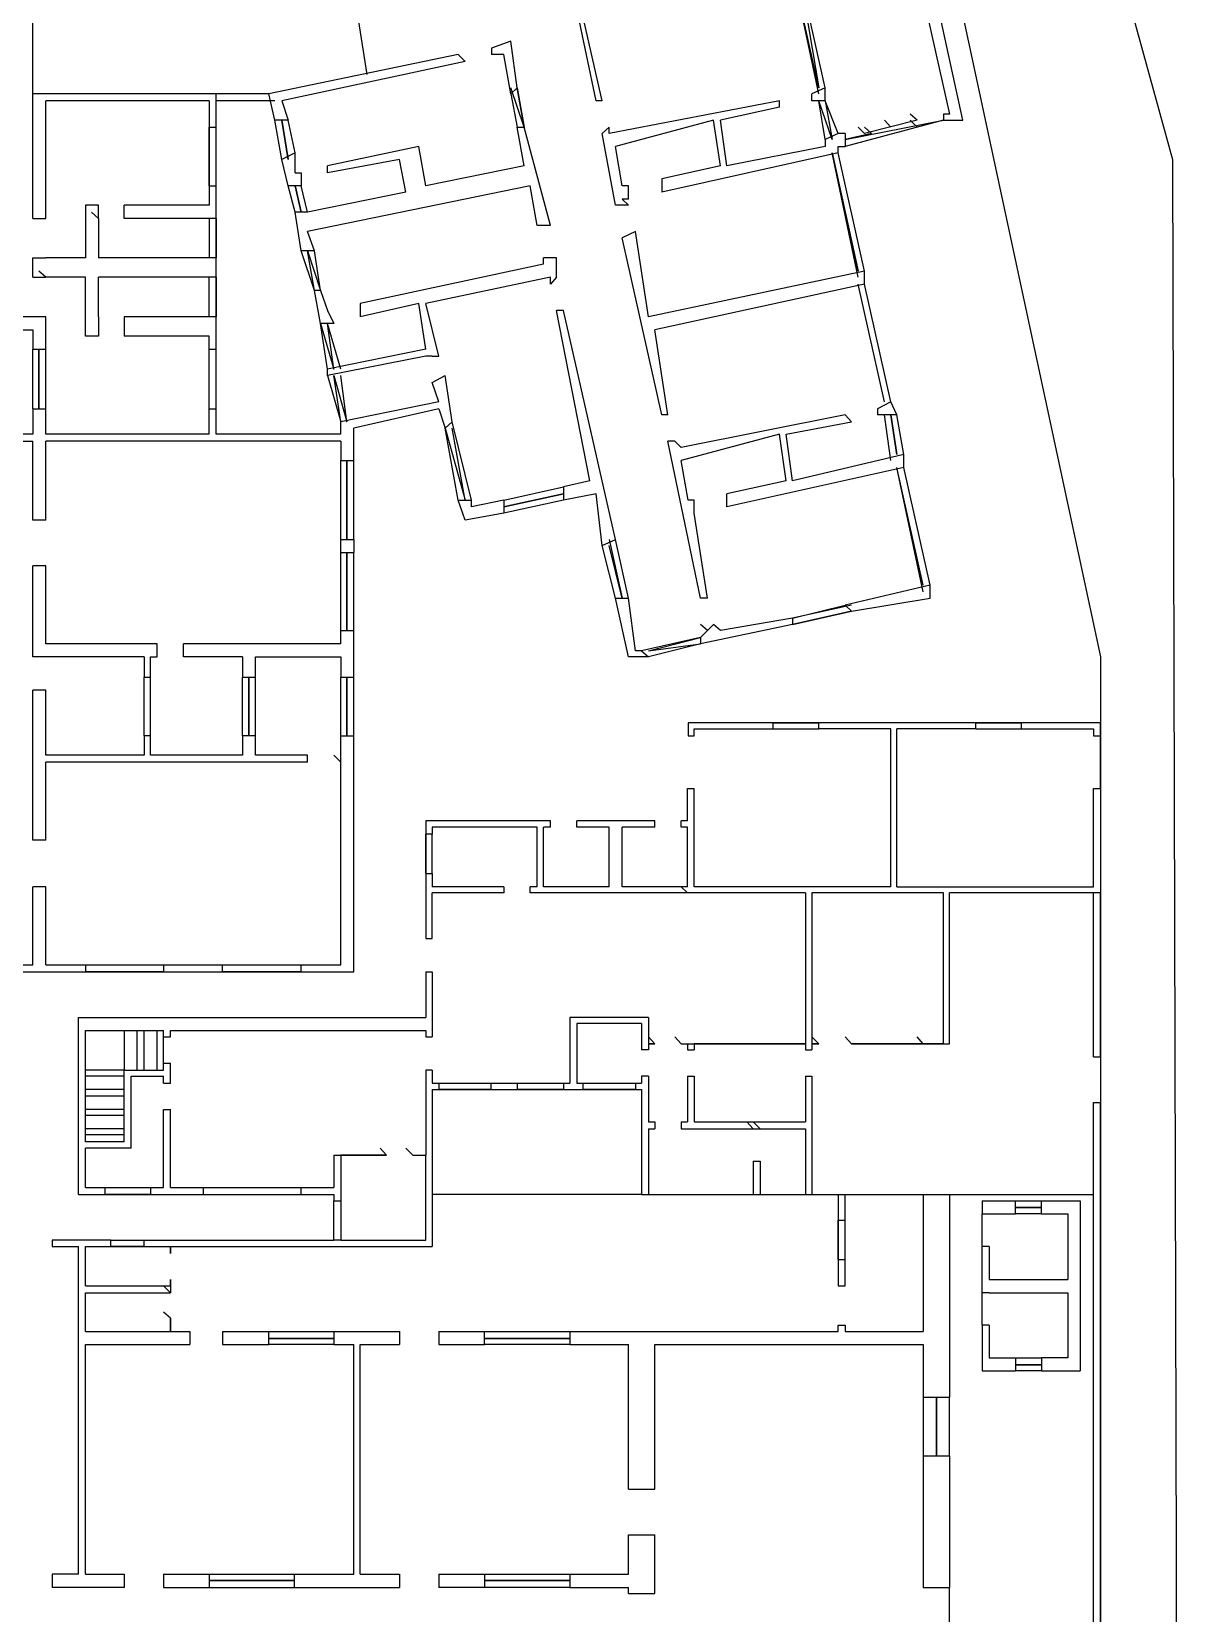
# Model space of a CAD drawing. Header units: millimetres. Extents: x -518.8 to -461.2, y 3.5 to 44.2.
# Drawn here: x -474.617 to -473.502, y 13.076 to 14.613 of the extents above; entities that cross this region are included whole.
import ezdxf

# ---------------------------------------------------------------- set-up
doc = ezdxf.new("R2010")
doc.units = ezdxf.units.MM
doc.header["$MEASUREMENT"] = 0
doc.layers.add('8', color=8, linetype='Continuous')

msp = doc.modelspace()

# ---------------------------------------------------------------- linework, layer by layer
at = {"layer": '8'}
for points in [[(-480.8354, 15.6729), (-474.3489, 17.5954), (-474.3489, 17.5954), (-473.5782, 14.0052)], [(-473.7376, 15.3225), (-473.5083, 14.4887)], [(-473.7692, 14.7308), (-473.7248, 14.533)], [(-473.7121, 14.527), (-473.7564, 14.7308)], [(-473.8519, 14.5526), (-473.8775, 14.6736)], [(-473.8459, 14.5586), (-473.8714, 14.6736), (-473.8714, 14.6736), (-473.8519, 14.5586), (-473.8519, 14.5586), (-473.8775, 14.6736)], [(-474.291, 14.5714), (-474.3038, 14.6541)], [(-474.6158, 14.5526), (-474.6158, 14.6353)], [(-474.0684, 14.5458), (-474.0872, 14.6353)], [(-474.0624, 14.5458), (-474.0812, 14.6285)], [(-474.1511, 14.6037), (-474.1699, 14.5969)], [(-474.1699, 14.5969), (-474.1699, 14.5909)], [(-474.1451, 14.5586), (-474.1511, 14.6037)], [(-474.2023, 14.5909), (-474.3865, 14.5526)], [(-474.1955, 14.5842), (-474.3737, 14.5458)], [(-474.2023, 14.5909), (-474.1955, 14.5842)], [(-474.1579, 14.5909), (-474.1699, 14.5909)], [(-474.1511, 14.5526), (-474.1579, 14.5909)], [(-474.4376, 14.5526), (-474.6158, 14.5526)], [(-474.6158, 14.4315), (-474.6158, 14.5526)], [(-474.4444, 14.5458), (-474.603, 14.5458)], [(-474.603, 14.4315), (-474.603, 14.5458)], [(-474.4444, 14.5458), (-474.4444, 14.5203)], [(-474.3865, 14.5526), (-474.4376, 14.5526)], [(-474.4376, 14.5203), (-474.4376, 14.5526)], [(-474.3805, 14.5458), (-474.4376, 14.5458)], [(-474.3737, 14.5458), (-474.3677, 14.527), (-474.3677, 14.527), (-474.3805, 14.527), (-474.3805, 14.527), (-474.3865, 14.5526)], [(-474.1511, 14.5526), (-474.1451, 14.5586)], [(-474.1511, 14.5526), (-474.1451, 14.5203), (-474.1451, 14.5203), (-474.1384, 14.5203), (-474.1384, 14.5203), (-474.1451, 14.5586), (-474.1451, 14.5586), (-474.1384, 14.5203), (-474.1384, 14.5203), (-474.1511, 14.5586)], [(-474.0624, 14.5458), (-474.0684, 14.5458)], [(-473.8902, 14.5458), (-474.0557, 14.5142)], [(-473.8902, 14.5398), (-473.8902, 14.5458)], [(-473.8459, 14.5586), (-473.8587, 14.5526)], [(-473.8587, 14.5458), (-473.8587, 14.5526)], [(-473.8459, 14.5458), (-473.8587, 14.5458)], [(-473.8459, 14.5082), (-473.8519, 14.5458)], [(-473.8331, 14.5142), (-473.8459, 14.5458), (-473.8459, 14.5458), (-473.8391, 14.5082), (-473.8391, 14.5082), (-473.8519, 14.5458)], [(-473.8459, 14.5458), (-473.8459, 14.5586)], [(-473.8902, 14.5398), (-473.9474, 14.527)], [(-473.7564, 14.527), (-473.7632, 14.533)], [(-473.7308, 14.533), (-473.7308, 14.527)], [(-473.7248, 14.533), (-473.7308, 14.533)], [(-474.4444, 14.5203), (-474.4444, 14.4631), (-474.4444, 14.4631), (-474.4444, 14.4443)], [(-474.4444, 14.4631), (-474.4444, 14.5203)], [(-474.4444, 14.5203), (-474.4376, 14.5203)], [(-474.4376, 14.4631), (-474.4376, 14.5203)], [(-474.4376, 14.4631), (-474.4376, 14.5203)], [(-474.3737, 14.4887), (-474.3805, 14.527)], [(-474.3677, 14.4887), (-474.3737, 14.527), (-474.3737, 14.527), (-474.3677, 14.4887)], [(-474.3609, 14.4954), (-474.3677, 14.527)], [(-474.1384, 14.4827), (-474.1451, 14.5203)], [(-474.1128, 14.4248), (-474.1384, 14.5203)], [(-474.0557, 14.5142), (-474.0557, 14.5203), (-474.0624, 14.5142)], [(-473.9542, 14.527), (-474.0496, 14.5015)], [(-473.9474, 14.4827), (-473.9542, 14.527)], [(-473.9414, 14.4827), (-473.9474, 14.527)], [(-473.8263, 14.5082), (-473.7308, 14.527), (-473.7308, 14.527), (-473.7564, 14.5203)], [(-473.7308, 14.527), (-473.8263, 14.5015)], [(-473.8075, 14.5142), (-473.8136, 14.5203)], [(-473.7564, 14.527), (-473.8075, 14.5142)], [(-473.8008, 14.5142), (-473.8075, 14.5203)], [(-473.782, 14.5203), (-473.788, 14.527)], [(-473.7564, 14.5203), (-473.7632, 14.527)], [(-473.7308, 14.527), (-473.7121, 14.527)], [(-474.2406, 14.5015), (-474.3293, 14.4827)], [(-474.2339, 14.4631), (-474.2406, 14.5015)], [(-474.0496, 14.4443), (-474.0624, 14.5142)], [(-474.0429, 14.4631), (-474.0496, 14.5015)], [(-473.8459, 14.5015), (-473.9414, 14.4827)], [(-473.8331, 14.5142), (-473.8459, 14.5082), (-473.8459, 14.5082), (-473.8459, 14.5015)], [(-473.8263, 14.5142), (-473.8331, 14.5142)], [(-473.8331, 14.5015), (-473.8263, 14.5015)], [(-473.8331, 14.4954), (-473.8331, 14.5015)], [(-473.8008, 14.5142), (-473.8263, 14.5082)], [(-473.8263, 14.5142), (-473.8263, 14.5015)], [(-474.3609, 14.4954), (-474.3737, 14.4887)], [(-474.3677, 14.4631), (-474.3737, 14.4887)], [(-474.3609, 14.4759), (-474.3609, 14.4954)], [(-474.2594, 14.4887), (-474.3293, 14.4759), (-474.3293, 14.4759), (-474.3293, 14.4827)], [(-474.2534, 14.4571), (-474.2594, 14.4887)], [(-473.8331, 14.4954), (-474.0045, 14.4571)], [(-473.8136, 14.3744), (-473.8391, 14.4954)], [(-473.8136, 14.3804), (-473.8391, 14.4954), (-473.8391, 14.4954), (-473.8136, 14.3804)], [(-473.8075, 14.3804), (-473.8331, 14.4954)], [(-473.5083, 14.4887), (-473.5015, 11.8917)], [(-474.3549, 14.4699), (-474.3549, 14.4631), (-474.3549, 14.4631), (-474.3677, 14.4631)], [(-474.3609, 14.4759), (-474.3549, 14.4759), (-474.3549, 14.4759), (-474.3549, 14.4699)], [(-474.1384, 14.4827), (-474.2339, 14.4631)], [(-473.9474, 14.4827), (-474.0045, 14.4699), (-474.0045, 14.4699), (-474.0045, 14.4571)], [(-474.4444, 14.4631), (-474.4376, 14.4631)], [(-474.4376, 14.4315), (-474.4376, 14.4631)], [(-474.3609, 14.4375), (-474.3677, 14.4631)], [(-474.3549, 14.4375), (-474.3609, 14.4631), (-474.3609, 14.4631), (-474.3549, 14.4375)], [(-474.3489, 14.4375), (-474.3549, 14.4631)], [(-474.1256, 14.4248), (-474.1324, 14.4631), (-474.3489, 14.4188)], [(-474.2534, 14.4571), (-474.3489, 14.4375)], [(-474.0369, 14.4631), (-474.0429, 14.4631)], [(-474.0369, 14.4503), (-474.0369, 14.4631)], [(-474.5647, 14.4443), (-474.5647, 14.3932)], [(-474.5519, 14.4443), (-474.5647, 14.4443)], [(-474.5519, 14.4315), (-474.5519, 14.4443)], [(-474.4444, 14.4443), (-474.5271, 14.4443)], [(-474.5271, 14.4315), (-474.5271, 14.4443)], [(-474.0369, 14.4443), (-474.0496, 14.4443)], [(-474.0369, 14.4443), (-474.0429, 14.4503)], [(-474.0369, 14.4503), (-474.0429, 14.4503)], [(-474.6158, 14.4315), (-474.603, 14.4315)], [(-474.5519, 14.4315), (-474.5587, 14.4375)], [(-474.5519, 14.4315), (-474.5519, 14.3932)], [(-474.4376, 14.4315), (-474.5271, 14.4315)], [(-474.4444, 14.4315), (-474.4444, 14.3932)], [(-474.4444, 14.4315), (-474.4444, 14.3932)], [(-474.4376, 14.4315), (-474.4376, 14.3932), (-474.4376, 14.3932), (-474.4376, 14.4315)], [(-474.3489, 14.4375), (-474.3489, 14.4375), (-474.3609, 14.4375)], [(-474.3549, 14.4), (-474.3609, 14.4375)], [(-474.1128, 14.4248), (-474.1256, 14.4248)], [(-474.3421, 14.4), (-474.3489, 14.4188)], [(-474.0301, 14.4188), (-474.0429, 14.4127)], [(-474.0045, 14.2406), (-474.0429, 14.4127)], [(-474.0173, 14.336), (-474.0301, 14.4188)], [(-474.6158, 14.3744), (-474.6158, 14.3932)], [(-474.6158, 14.3932), (-474.603, 14.3932)], [(-474.5647, 14.3932), (-474.603, 14.3932)], [(-474.4376, 14.3932), (-474.5519, 14.3932)], [(-474.4376, 14.3744), (-474.4376, 14.3932)], [(-474.3421, 14.4), (-474.3549, 14.4)], [(-474.3421, 14.3616), (-474.3549, 14.4)], [(-474.3421, 14.3616), (-474.3489, 14.4), (-474.3489, 14.4), (-474.3361, 14.3616), (-474.3361, 14.3616), (-474.3421, 14.4)], [(-474.1068, 14.3932), (-474.1196, 14.3932)], [(-474.1196, 14.3872), (-474.1196, 14.3932)], [(-474.1068, 14.3744), (-474.1068, 14.3932)], [(-474.603, 14.3744), (-474.6098, 14.3804)], [(-474.1196, 14.3872), (-474.2978, 14.3488)], [(-473.8075, 14.3804), (-474.0173, 14.336)], [(-473.8075, 14.3676), (-473.8075, 14.3804)], [(-474.6158, 14.3744), (-474.603, 14.3744)], [(-474.5647, 14.3744), (-474.603, 14.3744)], [(-474.5647, 14.3172), (-474.5647, 14.3744)], [(-474.4376, 14.3744), (-474.5519, 14.3744)], [(-474.5519, 14.336), (-474.5519, 14.3744)], [(-474.4444, 14.336), (-474.4444, 14.3744)], [(-474.4444, 14.336), (-474.4444, 14.3744)], [(-474.4376, 14.336), (-474.4376, 14.3744), (-474.4376, 14.3744), (-474.4376, 14.336)], [(-474.3361, 14.3616), (-474.3421, 14.3616)], [(-474.3361, 14.3616), (-474.3293, 14.3421), (-474.3293, 14.3421), (-474.3293, 14.3421), (-474.3233, 14.3293), (-474.3361, 14.3293), (-474.3361, 14.3293), (-474.3421, 14.3616)], [(-474.1128, 14.3744), (-474.2339, 14.3488)], [(-474.1068, 14.3744), (-474.1128, 14.3676), (-474.1128, 14.3744)], [(-473.8075, 14.3676), (-474.0113, 14.3233)], [(-473.788, 14.2533), (-473.8136, 14.3676)], [(-473.788, 14.2533), (-473.8136, 14.3676)], [(-473.782, 14.2533), (-473.8075, 14.3676)], [(-473.782, 14.2533), (-473.8075, 14.3676)], [(-474.2339, 14.3045), (-474.2406, 14.3488), (-474.2406, 14.3488), (-474.2978, 14.336)], [(-474.2978, 14.3488), (-474.2978, 14.336)], [(-474.2211, 14.2977), (-474.2339, 14.3488)], [(-474.6158, 14.3045), (-474.603, 14.3045), (-474.603, 14.336), (-474.603, 14.336), (-474.6286, 14.336), (-474.6286, 14.336), (-474.6286, 14.3233), (-474.6286, 14.3233), (-474.6158, 14.3233), (-474.6158, 14.3233), (-474.6158, 14.3045)], [(-474.603, 14.3293), (-474.603, 14.336)], [(-474.5519, 14.336), (-474.5519, 14.336), (-474.5519, 14.336), (-474.5519, 14.3172), (-474.5519, 14.3172), (-474.5647, 14.3172)], [(-474.4376, 14.336), (-474.5271, 14.336)], [(-474.5271, 14.336), (-474.5271, 14.3172)], [(-474.4376, 14.3045), (-474.4376, 14.336)], [(-474.0745, 14.1766), (-474.1068, 14.3421)], [(-474.1, 14.3421), (-474.1068, 14.3421)], [(-474.0496, 14.1195), (-474.1, 14.3421)], [(-474.4444, 14.3172), (-474.5271, 14.3172)], [(-474.4444, 14.3045), (-474.4444, 14.3172)], [(-474.3293, 14.2849), (-474.3361, 14.3293)], [(-474.3361, 14.3293), (-474.3233, 14.2849), (-474.3233, 14.2849), (-474.3293, 14.3293)], [(-474.3166, 14.2849), (-474.3293, 14.3293)], [(-473.9985, 14.2406), (-474.0113, 14.3233)], [(-474.6158, 14.2466), (-474.6158, 14.3045)], [(-474.6098, 14.2466), (-474.6098, 14.3045), (-474.6098, 14.3045), (-474.6098, 14.2466)], [(-474.603, 14.2466), (-474.603, 14.3045)], [(-474.4444, 14.2466), (-474.4444, 14.3045)], [(-474.4444, 14.2466), (-474.4444, 14.3045)], [(-474.4444, 14.3045), (-474.4376, 14.3045)], [(-474.4376, 14.2466), (-474.4376, 14.3045)], [(-474.4376, 14.2466), (-474.4376, 14.3045)], [(-474.2339, 14.3045), (-474.3293, 14.2849)], [(-474.2339, 14.2977), (-474.3293, 14.2789)], [(-474.3293, 14.2789), (-474.3293, 14.2849)], [(-474.2278, 14.2977), (-474.2339, 14.2977)], [(-474.2278, 14.2977), (-474.2211, 14.2977)], [(-474.3293, 14.2789), (-474.3166, 14.2338), (-474.3166, 14.2338), (-474.3233, 14.2789), (-474.3233, 14.2789), (-474.3105, 14.2338), (-474.3105, 14.2338), (-474.3166, 14.2789)], [(-474.2278, 14.2721), (-474.2151, 14.2789)], [(-474.2211, 14.2533), (-474.2278, 14.2721)], [(-474.2083, 14.2338), (-474.2151, 14.2789)], [(-474.6158, 14.2466), (-474.6158, 14.2218), (-474.6158, 14.2218), (-474.6286, 14.2218), (-474.6286, 14.2218), (-474.6286, 14.215), (-474.6286, 14.215), (-474.6158, 14.215)], [(-474.6158, 14.2466), (-474.603, 14.2466)], [(-474.603, 14.2218), (-474.603, 14.2466)], [(-474.4444, 14.2218), (-474.4444, 14.2466)], [(-474.4444, 14.2466), (-474.4376, 14.2466)], [(-474.3166, 14.2218), (-474.4376, 14.2218), (-474.4376, 14.2466)], [(-474.2211, 14.2533), (-474.3166, 14.2338)], [(-474.2211, 14.2466), (-474.3038, 14.2278)], [(-474.2211, 14.2466), (-474.2151, 14.2278), (-474.1955, 14.1578), (-474.1955, 14.1578), (-474.2083, 14.2278)], [(-473.9985, 14.2406), (-474.0045, 14.2406)], [(-473.8263, 14.2406), (-473.9857, 14.209)], [(-473.8775, 14.1766), (-473.8835, 14.2218), (-473.8835, 14.2218), (-473.8203, 14.2338), (-473.8203, 14.2338), (-473.8263, 14.2406)], [(-473.776, 14.2406), (-473.782, 14.2533), (-473.782, 14.2533), (-473.7948, 14.2466), (-473.7948, 14.2466), (-473.7948, 14.2406)], [(-473.776, 14.2406), (-473.7948, 14.2406)], [(-473.782, 14.1962), (-473.788, 14.2406)], [(-473.776, 14.2022), (-473.782, 14.2406), (-473.782, 14.2406), (-473.776, 14.2022)], [(-473.7692, 14.2022), (-473.776, 14.2406)], [(-474.3166, 14.2218), (-474.3166, 14.2338)], [(-474.3038, 14.1962), (-474.3038, 14.2278)], [(-474.2151, 14.2278), (-474.2083, 14.2338)], [(-474.2023, 14.1578), (-474.2151, 14.2278)], [(-474.1895, 14.1578), (-474.2083, 14.2338)], [(-474.6158, 14.1383), (-474.6158, 14.215)], [(-474.4444, 14.2218), (-474.603, 14.2218)], [(-474.3166, 14.215), (-474.603, 14.215)], [(-474.603, 14.1383), (-474.603, 14.215)], [(-474.3166, 14.215), (-474.3166, 14.1962), (-474.3166, 14.1962), (-474.3038, 14.1962)], [(-473.9669, 14.0624), (-473.9985, 14.215)], [(-473.9857, 14.209), (-473.9918, 14.215), (-473.9985, 14.215)], [(-473.8902, 14.2218), (-473.9857, 14.1962)], [(-473.8835, 14.1766), (-473.8902, 14.2218)], [(-474.3166, 14.1195), (-474.3166, 14.1962)], [(-474.3105, 14.1195), (-474.3105, 14.1962), (-474.3105, 14.1962), (-474.3105, 14.1195)], [(-474.3038, 14.1195), (-474.3038, 14.1962)], [(-473.979, 14.1578), (-473.9857, 14.1962)], [(-473.7692, 14.2022), (-473.8775, 14.1766)], [(-473.7692, 14.1894), (-473.7692, 14.2022)], [(-474.0745, 14.1766), (-474.1, 14.1706)], [(-473.7692, 14.1894), (-473.9414, 14.1511)], [(-473.8835, 14.1766), (-473.9414, 14.1639)], [(-473.7504, 14.0684), (-473.776, 14.1894)], [(-473.7504, 14.0751), (-473.776, 14.1894)], [(-473.7436, 14.0751), (-473.7692, 14.1894)], [(-473.7436, 14.0751), (-473.7692, 14.1894)], [(-474.1579, 14.1578), (-474.1, 14.1706)], [(-474.1, 14.1639), (-474.1579, 14.1511), (-474.1, 14.1639)], [(-474.1, 14.1706), (-474.1, 14.1578)], [(-474.0684, 14.1639), (-474.1, 14.1578)], [(-474.0624, 14.1135), (-474.0684, 14.1639)], [(-473.9414, 14.1511), (-473.9414, 14.1639)], [(-474.2023, 14.1578), (-474.1895, 14.1578)], [(-474.1955, 14.1383), (-474.2023, 14.1578)], [(-474.1579, 14.1578), (-474.1895, 14.1511)], [(-474.1895, 14.1511), (-474.1895, 14.1578)], [(-474.1579, 14.1578), (-474.1579, 14.1451)], [(-474.1, 14.1578), (-474.1579, 14.1451)], [(-473.973, 14.1451), (-473.973, 14.1511), (-473.973, 14.1511), (-473.973, 14.1578), (-473.973, 14.1578), (-473.979, 14.1578)], [(-474.603, 14.1383), (-474.6158, 14.1383)], [(-474.1579, 14.1451), (-474.1955, 14.1383)], [(-473.9602, 14.0624), (-473.973, 14.1451)], [(-474.3166, 14.1067), (-474.3166, 14.1195), (-474.3166, 14.1195), (-474.3038, 14.1195), (-474.3038, 14.1195), (-474.3038, 14.1067)], [(-474.0624, 14.1135), (-474.0496, 14.1195)], [(-474.0557, 14.1195), (-474.0429, 14.0624), (-474.0429, 14.0624), (-474.0557, 14.1135)], [(-474.0369, 14.0624), (-474.0496, 14.1195)], [(-474.3166, 14.0308), (-474.3166, 14.1067)], [(-474.3166, 14.1067), (-474.3038, 14.1067)], [(-474.3105, 14.0308), (-474.3105, 14.1067), (-474.3105, 14.1067), (-474.3105, 14.0308)], [(-474.3038, 14.0308), (-474.3038, 14.1067)], [(-474.0496, 14.0624), (-474.0624, 14.1135)], [(-474.6158, 14.0052), (-474.6158, 14.0939)], [(-474.603, 14.0939), (-474.6158, 14.0939)], [(-474.603, 14.018), (-474.603, 14.0939)], [(-473.8203, 14.0496), (-473.7436, 14.0624), (-473.7436, 14.0624), (-473.7436, 14.0751), (-473.7436, 14.0751), (-473.8263, 14.0556)], [(-474.0496, 14.0624), (-474.0369, 14.0624)], [(-474.0173, 14.0112), (-473.9669, 14.018), (-473.9669, 14.018), (-474.0173, 14.0052), (-474.0173, 14.0052), (-474.0369, 14.0052), (-474.0369, 14.0052), (-474.0496, 14.0624)], [(-474.0173, 14.0112), (-473.9669, 14.024), (-473.9669, 14.024), (-474.0241, 14.0112), (-474.0241, 14.0112), (-474.0301, 14.0112), (-474.0301, 14.0112), (-474.0369, 14.0624)], [(-473.9602, 14.0624), (-473.9669, 14.0624)], [(-473.8203, 14.0556), (-473.8775, 14.0428), (-473.8775, 14.0428), (-473.8263, 14.0556)], [(-473.8263, 14.0556), (-473.8203, 14.0496)], [(-473.8775, 14.0428), (-473.9474, 14.0308)], [(-473.8203, 14.0496), (-473.8775, 14.0368), (-473.8775, 14.0368), (-473.8203, 14.0496)], [(-473.8775, 14.0428), (-473.8775, 14.0368)], [(-474.3166, 14.018), (-474.3166, 14.0308), (-474.3038, 14.0308)], [(-474.3038, 13.9857), (-474.3038, 14.0308)], [(-473.8775, 14.0368), (-473.9669, 14.018)], [(-473.9602, 14.0308), (-473.9669, 14.0368)], [(-473.9542, 14.0368), (-473.9602, 14.0308), (-473.9602, 14.0308), (-473.9669, 14.024)], [(-473.9669, 14.024), (-473.9669, 14.018)], [(-473.9474, 14.0308), (-473.9542, 14.0368)], [(-474.4948, 14.018), (-474.603, 14.018)], [(-474.4948, 14.0052), (-474.4948, 14.018)], [(-474.4692, 14.0052), (-474.4692, 14.018)], [(-474.3166, 14.018), (-474.4692, 14.018)], [(-474.0241, 14.0112), (-474.0173, 14.0052)], [(-474.603, 14.0052), (-474.603, 14.0052), (-474.603, 14.0052), (-474.6158, 14.0052)], [(-474.5075, 14.0052), (-474.603, 14.0052)], [(-474.5075, 14.0052), (-474.5075, 13.9857), (-474.5075, 13.9857), (-474.5015, 13.9857), (-474.5015, 14.0052), (-474.5015, 14.0052), (-474.4948, 14.0052)], [(-474.4121, 14.0052), (-474.4692, 14.0052)], [(-474.4121, 14.0052), (-474.4121, 13.9857), (-474.4121, 13.9857), (-474.3993, 13.9857), (-474.3993, 14.0052)], [(-474.3993, 14.0052), (-474.3166, 14.0052), (-474.3166, 13.9857), (-474.3166, 13.9857), (-474.3038, 13.9857)], [(-473.5782, 14.0052), (-473.5782, 11.6624)], [(-474.5075, 13.9285), (-474.5075, 13.9857)], [(-474.5075, 13.9285), (-474.5075, 13.9857)], [(-474.5015, 13.9285), (-474.5015, 13.9857)], [(-474.5015, 13.9285), (-474.5015, 13.9857)], [(-474.4121, 13.9285), (-474.4121, 13.9857)], [(-474.406, 13.9285), (-474.406, 13.9857), (-474.406, 13.9857), (-474.406, 13.9285)], [(-474.3993, 13.9285), (-474.3993, 13.9857)], [(-474.3166, 13.9285), (-474.3166, 13.9857)], [(-474.3105, 13.9285), (-474.3105, 13.9857), (-474.3105, 13.9857), (-474.3105, 13.9285)], [(-474.3038, 13.9285), (-474.3038, 13.9857)], [(-474.6158, 13.827), (-474.6158, 13.9729)], [(-474.603, 13.9097), (-474.603, 13.9729), (-474.603, 13.9729), (-474.6158, 13.9729)], [(-473.979, 13.9413), (-473.979, 13.9285), (-473.979, 13.9285), (-473.973, 13.9285), (-473.973, 13.9353)], [(-473.973, 13.9353), (-473.8963, 13.9353), (-473.8963, 13.9353), (-473.8963, 13.9413), (-473.8963, 13.9413), (-473.979, 13.9413)], [(-473.8963, 13.9413), (-473.8519, 13.9413), (-473.8519, 13.9413), (-473.8963, 13.9413), (-473.8963, 13.9413), (-473.8519, 13.9413)], [(-473.8963, 13.9353), (-473.8519, 13.9353)], [(-473.782, 13.9353), (-473.8519, 13.9353), (-473.8519, 13.9353), (-473.8519, 13.9413)], [(-473.6993, 13.9413), (-473.8519, 13.9413)], [(-473.782, 13.7819), (-473.782, 13.9353)], [(-473.776, 13.7819), (-473.776, 13.9353)], [(-473.6993, 13.9353), (-473.776, 13.9353)], [(-473.6993, 13.9353), (-473.6993, 13.9413)], [(-473.6993, 13.9353), (-473.6549, 13.9353), (-473.6549, 13.9353), (-473.6549, 13.9413), (-473.6549, 13.9413), (-473.6993, 13.9413), (-473.6993, 13.9413), (-473.6549, 13.9413), (-473.6549, 13.9413), (-473.6993, 13.9413)], [(-473.6549, 13.9353), (-473.585, 13.9353), (-473.585, 13.9353), (-473.585, 13.9285), (-473.585, 13.9285), (-473.5782, 13.9285), (-473.5782, 13.9413), (-473.5782, 13.9413), (-473.6549, 13.9413)], [(-474.5015, 13.9097), (-474.5015, 13.9285), (-474.5015, 13.9285), (-474.5075, 13.9285), (-474.5075, 13.9097)], [(-474.3993, 13.9097), (-474.3993, 13.9285), (-474.3993, 13.9285), (-474.4121, 13.9285), (-474.4121, 13.9097)], [(-474.3166, 13.9097), (-474.3166, 13.9097), (-474.3166, 13.9097), (-474.3166, 13.9285), (-474.3166, 13.9285), (-474.3038, 13.9285)], [(-474.3038, 13.8969), (-474.3038, 13.9285)], [(-473.5782, 13.8774), (-473.5782, 13.9285)], [(-474.5075, 13.9097), (-474.603, 13.9097)], [(-474.603, 13.827), (-474.603, 13.903)], [(-474.3489, 13.903), (-474.603, 13.903)], [(-474.4121, 13.9097), (-474.5015, 13.9097)], [(-474.3489, 13.9097), (-474.3993, 13.9097)], [(-474.3489, 13.903), (-474.3489, 13.9097)], [(-474.3166, 13.903), (-474.3233, 13.9097)], [(-474.3166, 13.903), (-474.3166, 13.9097)], [(-474.3166, 13.706), (-474.3166, 13.903)], [(-474.3038, 13.6992), (-474.3038, 13.8969)], [(-473.9797, 13.8458), (-473.9797, 13.8774)], [(-473.9797, 13.8774), (-473.973, 13.8774)], [(-473.973, 13.7819), (-473.973, 13.8774)], [(-473.776, 13.7819), (-473.585, 13.7819), (-473.585, 13.7819), (-473.585, 13.8774), (-473.585, 13.8774), (-473.5782, 13.8774), (-473.5782, 13.8774), (-473.5782, 13.7759), (-473.5782, 13.7759), (-473.7248, 13.7759)], [(-474.1256, 13.8458), (-474.2339, 13.8458)], [(-474.2339, 13.8458), (-474.2339, 13.833)], [(-474.1256, 13.7819), (-474.1256, 13.8398), (-474.1256, 13.8398), (-474.2278, 13.8398)], [(-474.2278, 13.8398), (-474.2278, 13.833)], [(-474.1128, 13.8458), (-474.1256, 13.8458)], [(-474.1196, 13.7819), (-474.1196, 13.8398)], [(-474.1128, 13.8398), (-474.1196, 13.8398)], [(-474.1128, 13.8398), (-474.1128, 13.8458)], [(-474.0872, 13.8398), (-474.0872, 13.8458)], [(-474.0113, 13.8458), (-474.0872, 13.8458)], [(-474.0557, 13.8398), (-474.0872, 13.8398)], [(-474.0557, 13.7819), (-474.0557, 13.8398)], [(-474.0113, 13.8398), (-474.0429, 13.8398)], [(-474.0429, 13.7819), (-474.0429, 13.8398)], [(-474.0113, 13.8398), (-474.0113, 13.8458)], [(-473.9797, 13.8458), (-473.9857, 13.8458)], [(-473.9857, 13.8398), (-473.9857, 13.8458)], [(-473.9797, 13.8398), (-473.9857, 13.8398)], [(-473.9797, 13.7819), (-473.9797, 13.8398)], [(-474.603, 13.827), (-474.6158, 13.827)], [(-474.2339, 13.7947), (-474.2339, 13.833), (-474.2339, 13.7947), (-474.2339, 13.7947), (-474.2339, 13.833)], [(-474.2278, 13.833), (-474.2339, 13.833)], [(-474.2278, 13.7947), (-474.2278, 13.833)], [(-474.2339, 13.7947), (-474.2339, 13.7315)], [(-474.2339, 13.7947), (-474.2278, 13.7947), (-474.2278, 13.7947), (-474.2278, 13.7819)], [(-474.603, 13.7819), (-474.6158, 13.7819)], [(-474.6158, 13.706), (-474.6158, 13.7819)], [(-474.603, 13.706), (-474.603, 13.7819)], [(-474.1579, 13.7819), (-474.2278, 13.7819)], [(-474.1579, 13.7819), (-474.1579, 13.7759), (-474.1579, 13.7759), (-474.2278, 13.7759)], [(-474.1256, 13.7819), (-474.1324, 13.7819)], [(-474.1324, 13.7759), (-474.1324, 13.7819)], [(-474.0557, 13.7819), (-474.1196, 13.7819)], [(-473.9797, 13.7819), (-474.0429, 13.7819)], [(-473.9797, 13.7759), (-473.9857, 13.7819)], [(-473.782, 13.7819), (-473.973, 13.7819)], [(-474.2339, 13.7315), (-474.2278, 13.7315), (-474.2278, 13.7315), (-474.2278, 13.7759)], [(-473.9797, 13.7759), (-474.1324, 13.7759)], [(-473.8647, 13.7759), (-473.9797, 13.7759)], [(-473.8647, 13.7759), (-473.8647, 13.6293)], [(-473.8587, 13.7759), (-473.8587, 13.6293)], [(-473.7308, 13.7759), (-473.8587, 13.7759)], [(-473.7308, 13.6293), (-473.7308, 13.7759)], [(-473.7248, 13.6293), (-473.7248, 13.7759)], [(-473.585, 13.6165), (-473.585, 13.7759)], [(-473.5782, 13.6165), (-473.5782, 13.7759)], [(-474.6286, 13.706), (-474.6158, 13.706)], [(-474.603, 13.706), (-474.5647, 13.706)], [(-474.5647, 13.706), (-474.4887, 13.706)], [(-474.5647, 13.706), (-474.5647, 13.6992)], [(-474.4887, 13.706), (-474.4887, 13.6992)], [(-474.4887, 13.706), (-474.4316, 13.706)], [(-474.4316, 13.6992), (-474.4316, 13.706)], [(-474.4316, 13.706), (-474.3549, 13.706), (-474.3166, 13.706)], [(-474.3549, 13.6992), (-474.3549, 13.706)], [(-474.6286, 13.6992), (-474.5647, 13.6992)], [(-474.5647, 13.6992), (-474.4887, 13.6992), (-474.4887, 13.6992), (-474.5647, 13.6992), (-474.5647, 13.6992), (-474.4887, 13.6992)], [(-474.4887, 13.6992), (-474.4316, 13.6992), (-474.4316, 13.6992), (-474.3549, 13.6992), (-474.3549, 13.6992), (-474.4316, 13.6992), (-474.4316, 13.6992), (-474.3549, 13.6992), (-474.3038, 13.6992)], [(-474.2339, 13.6992), (-474.2339, 13.6548)], [(-474.2339, 13.6992), (-474.2278, 13.6992)], [(-474.2278, 13.6992), (-474.2278, 13.636)], [(-474.5714, 13.4827), (-474.5714, 13.6548)], [(-474.5714, 13.6548), (-474.2339, 13.6548)], [(-474.094, 13.6548), (-474.094, 13.5909)], [(-474.0173, 13.6548), (-474.094, 13.6548)], [(-474.0173, 13.6548), (-474.0173, 13.6293)], [(-474.5647, 13.6421), (-474.4887, 13.6421)], [(-474.5271, 13.5338), (-474.5647, 13.5338), (-474.5647, 13.5338), (-474.5647, 13.6421)], [(-474.5271, 13.6421), (-474.5271, 13.6037), (-474.5271, 13.6037), (-474.5647, 13.6037)], [(-474.5143, 13.6037), (-474.5143, 13.6421)], [(-474.5075, 13.6037), (-474.5075, 13.6421)], [(-474.4948, 13.6037), (-474.4948, 13.6421)], [(-474.4887, 13.6037), (-474.4887, 13.6421)], [(-474.4887, 13.636), (-474.4887, 13.6421)], [(-474.482, 13.636), (-474.482, 13.6421), (-474.482, 13.6421), (-474.2339, 13.6421)], [(-474.2339, 13.6421), (-474.2339, 13.636)], [(-474.0872, 13.6488), (-474.0872, 13.5909)], [(-474.0241, 13.6488), (-474.0872, 13.6488)], [(-474.0241, 13.6488), (-474.0241, 13.6233)], [(-474.4887, 13.636), (-474.482, 13.636)], [(-474.2339, 13.636), (-474.2278, 13.636)], [(-474.0173, 13.6233), (-474.0241, 13.6233)], [(-474.0113, 13.6293), (-474.0173, 13.636)], [(-474.0173, 13.6293), (-474.0173, 13.6233)], [(-474.0173, 13.6293), (-474.0113, 13.6293), (-474.0113, 13.6293), (-474.0173, 13.6293)], [(-473.9857, 13.6293), (-473.9918, 13.636)], [(-473.9857, 13.6293), (-473.8647, 13.6293), (-473.8647, 13.6293), (-473.973, 13.6293)], [(-473.9857, 13.6293), (-473.9797, 13.6293)], [(-473.9797, 13.6293), (-473.9797, 13.6233)], [(-473.9797, 13.6233), (-473.973, 13.6233)], [(-473.973, 13.6293), (-473.973, 13.6233)], [(-473.8647, 13.6293), (-473.8647, 13.6233)], [(-473.8647, 13.6233), (-473.8587, 13.6233)], [(-473.8519, 13.6293), (-473.8587, 13.636)], [(-473.8587, 13.6293), (-473.8587, 13.6233)], [(-473.8587, 13.6293), (-473.8519, 13.6293), (-473.8519, 13.6293), (-473.8587, 13.6293)], [(-473.8203, 13.6293), (-473.8263, 13.636)], [(-473.7948, 13.6293), (-473.7948, 13.6293), (-473.7948, 13.6293), (-473.8203, 13.6293), (-473.8203, 13.6293), (-473.7948, 13.6293)], [(-473.7308, 13.6293), (-473.7504, 13.6293), (-473.7948, 13.6293), (-473.7948, 13.6293), (-473.7504, 13.6293), (-473.7504, 13.6293), (-473.7948, 13.6293), (-473.7948, 13.6293), (-473.7504, 13.6293), (-473.7504, 13.6293), (-473.7248, 13.6293)], [(-473.7504, 13.6293), (-473.7564, 13.636)], [(-473.5782, 13.6165), (-473.5782, 13.6293)], [(-474.4887, 13.6037), (-474.4887, 13.6105), (-474.482, 13.6105)], [(-474.482, 13.5909), (-474.482, 13.6105)], [(-473.585, 13.6165), (-473.5782, 13.6165)], [(-474.5271, 13.5977), (-474.5647, 13.5977)], [(-474.5271, 13.6037), (-474.4887, 13.6037)], [(-474.5271, 13.5338), (-474.5271, 13.6037)], [(-474.5203, 13.5977), (-474.4887, 13.5977)], [(-474.5203, 13.5278), (-474.5203, 13.5977)], [(-474.4887, 13.5909), (-474.4887, 13.5977)], [(-474.2278, 13.6037), (-474.2339, 13.6037), (-474.2339, 13.6037), (-474.2339, 13.521)], [(-474.2278, 13.6037), (-474.2278, 13.5909)], [(-474.0241, 13.5977), (-474.0241, 13.5909)], [(-474.0173, 13.5977), (-474.0241, 13.5977)], [(-474.0173, 13.5977), (-474.0173, 13.5533)], [(-473.9797, 13.5977), (-473.9797, 13.5533)], [(-473.9797, 13.5977), (-473.973, 13.5977)], [(-473.973, 13.5977), (-473.973, 13.5533)], [(-473.8647, 13.5977), (-473.8647, 13.5533)], [(-473.8647, 13.5977), (-473.8587, 13.5977)], [(-473.8587, 13.5977), (-473.8587, 13.4827)], [(-474.5271, 13.5849), (-474.5647, 13.5849)], [(-474.5271, 13.5782), (-474.5647, 13.5782)], [(-474.4887, 13.5909), (-474.482, 13.5909)], [(-474.2278, 13.5909), (-474.2211, 13.5909)], [(-474.2278, 13.5849), (-474.2278, 13.4323)], [(-474.2278, 13.5849), (-474.2211, 13.5849)], [(-474.2211, 13.5909), (-474.1707, 13.5909), (-474.1451, 13.5909), (-474.1451, 13.5909), (-474.1, 13.5909)], [(-474.2211, 13.5909), (-474.2211, 13.5849)], [(-474.2211, 13.5849), (-474.1707, 13.5849), (-474.1707, 13.5849), (-474.2211, 13.5849)], [(-474.2211, 13.5849), (-474.1707, 13.5849)], [(-474.1707, 13.5909), (-474.1707, 13.5849)], [(-474.1707, 13.5849), (-474.1451, 13.5849)], [(-474.1451, 13.5909), (-474.1451, 13.5849)], [(-474.1451, 13.5849), (-474.1, 13.5849), (-474.1, 13.5849), (-474.1451, 13.5849)], [(-474.1451, 13.5849), (-474.1, 13.5849)], [(-474.1, 13.5909), (-474.094, 13.5909)], [(-474.1, 13.5909), (-474.1, 13.5849)], [(-474.1, 13.5849), (-474.0812, 13.5849)], [(-474.0872, 13.5909), (-474.0812, 13.5909)], [(-474.0812, 13.5909), (-474.0301, 13.5909)], [(-474.0812, 13.5909), (-474.0812, 13.5849)], [(-474.0812, 13.5849), (-474.0301, 13.5849), (-474.0301, 13.5849), (-474.0812, 13.5849)], [(-474.0812, 13.5849), (-474.0301, 13.5849)], [(-474.0301, 13.5909), (-474.0241, 13.5909)], [(-474.0301, 13.5909), (-474.0301, 13.5849)], [(-474.0301, 13.5849), (-474.0241, 13.5849)], [(-474.0241, 13.5849), (-474.0241, 13.4827)], [(-474.5271, 13.5654), (-474.5647, 13.5654)], [(-474.4887, 13.4894), (-474.4887, 13.5654)], [(-474.4887, 13.5654), (-474.482, 13.5654)], [(-474.482, 13.4894), (-474.482, 13.5654)], [(-473.585, 12.7443), (-473.585, 13.5721)], [(-473.585, 13.5721), (-473.5782, 13.5721)], [(-473.5782, 12.7443), (-473.5782, 13.5721)], [(-474.5271, 13.5594), (-474.5647, 13.5594)], [(-474.5271, 13.5466), (-474.5647, 13.5466)], [(-474.0173, 13.5533), (-474.0113, 13.5533)], [(-474.0173, 13.5466), (-474.0173, 13.4827)], [(-474.0173, 13.5466), (-474.0113, 13.5466)], [(-474.0113, 13.5533), (-474.0113, 13.5466)], [(-473.9857, 13.5533), (-473.9797, 13.5533)], [(-473.9857, 13.5533), (-473.9857, 13.5466)], [(-473.9857, 13.5466), (-473.9158, 13.5466)], [(-473.973, 13.5533), (-473.8647, 13.5533)], [(-473.9158, 13.5466), (-473.9218, 13.5533)], [(-473.909, 13.5466), (-473.9158, 13.5533)], [(-473.9158, 13.5466), (-473.909, 13.5466)], [(-473.909, 13.5466), (-473.8647, 13.5466)], [(-473.8647, 13.5466), (-473.8647, 13.4827)], [(-474.5271, 13.5406), (-474.5647, 13.5406)], [(-474.5647, 13.4894), (-474.5647, 13.5278)], [(-474.5203, 13.5278), (-474.5647, 13.5278)], [(-474.3233, 13.521), (-474.3233, 13.4894)], [(-474.3233, 13.521), (-474.2722, 13.521)], [(-474.3166, 13.4383), (-474.2339, 13.4383), (-474.2339, 13.4383), (-474.2339, 13.521)], [(-474.2722, 13.521), (-474.3166, 13.521), (-474.3166, 13.521), (-474.3166, 13.4766)], [(-474.2722, 13.521), (-474.2782, 13.5278)], [(-474.2466, 13.521), (-474.2534, 13.5278)], [(-474.2466, 13.521), (-474.2339, 13.521)], [(-474.2466, 13.521), (-474.2339, 13.521)], [(-473.9158, 13.515), (-473.9158, 13.4827)], [(-473.9158, 13.515), (-473.909, 13.515)], [(-473.909, 13.515), (-473.909, 13.4827)], [(-474.5647, 13.4894), (-474.5459, 13.4894)], [(-474.5459, 13.4894), (-474.5015, 13.4894)], [(-474.5459, 13.4894), (-474.5015, 13.4894)], [(-474.5459, 13.4894), (-474.5459, 13.4827)], [(-474.5015, 13.4894), (-474.4887, 13.4894)], [(-474.5015, 13.4894), (-474.5015, 13.4827), (-474.5015, 13.4827), (-474.4504, 13.4827)], [(-474.482, 13.4894), (-474.4504, 13.4894)], [(-474.4504, 13.4894), (-474.3549, 13.4894)], [(-474.4504, 13.4894), (-474.3549, 13.4894)], [(-474.4504, 13.4894), (-474.4504, 13.4827)], [(-474.3549, 13.4827), (-474.3549, 13.4894), (-474.3549, 13.4894), (-474.3233, 13.4894)], [(-474.5714, 13.4827), (-474.5459, 13.4827)], [(-474.5459, 13.4827), (-474.5015, 13.4827), (-474.5015, 13.4827), (-474.5459, 13.4827)], [(-474.4504, 13.4827), (-474.3549, 13.4827)], [(-474.4504, 13.4827), (-474.3549, 13.4827)], [(-474.3549, 13.4827), (-474.3233, 13.4827)], [(-474.3233, 13.4827), (-474.3233, 13.4766)], [(-474.3233, 13.4383), (-474.3233, 13.4766)], [(-474.3233, 13.4383), (-474.3233, 13.4766)], [(-474.3233, 13.4766), (-474.3166, 13.4766)], [(-474.3166, 13.4766), (-474.3166, 13.4383)], [(-474.3166, 13.4766), (-474.3166, 13.4383)], [(-474.0241, 13.4827), (-474.2278, 13.4827)], [(-474.0241, 13.4827), (-473.8331, 13.4827)], [(-474.0173, 13.4827), (-473.9158, 13.4827)], [(-473.909, 13.4827), (-473.8647, 13.4827)], [(-473.8587, 13.4827), (-473.7248, 13.4827), (-473.7248, 13.4827), (-473.585, 13.4827)], [(-473.8331, 13.4827), (-473.8331, 13.4578), (-473.8331, 13.4578), (-473.8263, 13.4578), (-473.8263, 13.4578), (-473.8263, 13.4827)], [(-473.8263, 13.4827), (-473.7504, 13.4827)], [(-473.7504, 13.4827), (-473.7504, 13.3496)], [(-473.7248, 13.4827), (-473.7248, 13.2857)], [(-473.6933, 13.4766), (-473.6933, 13.4639), (-473.6933, 13.4639), (-473.6865, 13.4639), (-473.6865, 13.4639)], [(-473.6933, 13.4766), (-473.6609, 13.4766)], [(-473.6609, 13.4639), (-473.6609, 13.4766)], [(-473.6609, 13.4766), (-473.6354, 13.4766)], [(-473.6354, 13.4699), (-473.6609, 13.4699), (-473.6354, 13.4699)], [(-473.6354, 13.4639), (-473.6354, 13.4766)], [(-473.6354, 13.4766), (-473.5978, 13.4766)], [(-473.5978, 13.4766), (-473.5978, 13.3112)], [(-473.8331, 13.4195), (-473.8331, 13.4578), (-473.8331, 13.4578), (-473.8331, 13.4195)], [(-473.8263, 13.4195), (-473.8263, 13.4578)], [(-473.8263, 13.4195), (-473.8263, 13.4578)], [(-473.6933, 13.4323), (-473.6933, 13.4639)], [(-473.6865, 13.4639), (-473.6609, 13.4639)], [(-473.6354, 13.4639), (-473.6609, 13.4639)], [(-473.6354, 13.4639), (-473.6098, 13.4639)], [(-473.6098, 13.4639), (-473.6098, 13.4)], [(-474.597, 13.4383), (-474.597, 13.4323), (-474.5714, 13.4323)], [(-474.5647, 13.4323), (-474.5399, 13.4323), (-474.5399, 13.4323), (-474.5399, 13.4383), (-474.5399, 13.4383), (-474.597, 13.4383)], [(-474.5714, 13.1135), (-474.5714, 13.4323)], [(-474.5647, 13.3939), (-474.5647, 13.4323)], [(-474.5399, 13.4383), (-474.5075, 13.4383)], [(-474.5075, 13.4323), (-474.5399, 13.4323)], [(-474.5075, 13.4323), (-474.5399, 13.4323), (-474.5075, 13.4323)], [(-474.5075, 13.4323), (-474.5075, 13.4383)], [(-474.5075, 13.4383), (-474.3233, 13.4383)], [(-474.5075, 13.4323), (-474.482, 13.4323)], [(-474.482, 13.4255), (-474.482, 13.4255), (-474.482, 13.4323), (-474.482, 13.4323), (-474.482, 13.4255)], [(-474.482, 13.4323), (-474.2278, 13.4323)], [(-474.3166, 13.4383), (-474.3166, 13.4383), (-474.3166, 13.4383), (-474.3233, 13.4383), (-474.3233, 13.4383)], [(-473.6865, 13.4323), (-473.6933, 13.4323)], [(-473.6865, 13.3872), (-473.6865, 13.3872), (-473.6933, 13.3872), (-473.6933, 13.3872), (-473.6933, 13.4323)], [(-473.6865, 13.4323), (-473.6865, 13.4)], [(-473.8331, 13.4195), (-473.8263, 13.4195)], [(-473.8331, 13.4195), (-473.8331, 13.3939), (-473.8331, 13.3939), (-473.8263, 13.3939), (-473.8263, 13.3939), (-473.8263, 13.4195)], [(-474.5647, 13.3939), (-474.482, 13.3939)], [(-474.482, 13.3872), (-474.4887, 13.3939)], [(-474.482, 13.3939), (-474.482, 13.4)], [(-474.482, 13.4), (-474.482, 13.4), (-474.482, 13.4), (-474.482, 13.3872), (-474.482, 13.3872), (-474.482, 13.3872)], [(-473.6865, 13.4), (-473.6098, 13.4)], [(-474.5647, 13.3872), (-474.482, 13.3872)], [(-474.5647, 13.3496), (-474.5647, 13.3872)], [(-473.6933, 13.3556), (-473.6933, 13.3872)], [(-473.6865, 13.3872), (-473.6098, 13.3872)], [(-473.6098, 13.3872), (-473.6098, 13.324)], [(-474.482, 13.3624), (-474.4887, 13.3684)], [(-474.482, 13.3496), (-474.482, 13.3624), (-474.482, 13.3624), (-474.482, 13.3496), (-474.482, 13.3496), (-474.4632, 13.3496)], [(-474.5647, 13.3496), (-474.482, 13.3496)], [(-474.4632, 13.3496), (-474.4632, 13.3368)], [(-474.4316, 13.3496), (-474.3865, 13.3496)], [(-474.4316, 13.3496), (-474.4316, 13.3368), (-474.4316, 13.3368), (-474.3865, 13.3368), (-474.3865, 13.3368), (-474.3865, 13.3496)], [(-474.3865, 13.3496), (-474.3233, 13.3496), (-474.3233, 13.3496), (-474.3233, 13.3368), (-474.3233, 13.3368), (-474.3865, 13.3368)], [(-474.3233, 13.3496), (-474.2594, 13.3496)], [(-474.2594, 13.3496), (-474.2594, 13.3368)], [(-474.2211, 13.3496), (-474.1767, 13.3496)], [(-474.2211, 13.3496), (-474.2211, 13.3368), (-474.2211, 13.3368), (-474.1767, 13.3368), (-474.1767, 13.3368), (-474.1767, 13.3496)], [(-474.1767, 13.3496), (-474.094, 13.3496), (-474.094, 13.3496), (-474.094, 13.3368), (-474.094, 13.3368), (-474.1767, 13.3368)], [(-474.094, 13.3496), (-473.8331, 13.3496)], [(-473.8331, 13.3496), (-473.8331, 13.3556), (-473.8331, 13.3556), (-473.8263, 13.3556), (-473.8263, 13.3496)], [(-473.8263, 13.3496), (-473.7504, 13.3496)], [(-473.6933, 13.3556), (-473.6933, 13.3112)], [(-473.6865, 13.3556), (-473.6933, 13.3556)], [(-473.6865, 13.3556), (-473.6865, 13.324)], [(-474.5647, 13.1135), (-474.5647, 13.3368)], [(-474.5647, 13.3368), (-474.4632, 13.3368)], [(-474.3865, 13.3428), (-474.3233, 13.3428), (-474.3865, 13.3428)], [(-474.3233, 13.3368), (-474.3038, 13.3368)], [(-474.3038, 13.1135), (-474.3038, 13.3368)], [(-474.2978, 13.1135), (-474.2978, 13.3368)], [(-474.2978, 13.3368), (-474.2594, 13.3368)], [(-474.1767, 13.3428), (-474.094, 13.3428), (-474.1767, 13.3428)], [(-474.094, 13.3368), (-474.0369, 13.3368)], [(-474.0369, 13.1962), (-474.0369, 13.3368)], [(-474.0113, 13.1962), (-474.0113, 13.3368)], [(-474.0113, 13.3368), (-473.7504, 13.3368)], [(-473.7504, 13.3368), (-473.7504, 13.2857)], [(-473.6865, 13.324), (-473.6609, 13.324)], [(-473.6609, 13.324), (-473.6609, 13.3112)], [(-473.6609, 13.324), (-473.6354, 13.324)], [(-473.6354, 13.3172), (-473.6609, 13.3172), (-473.6354, 13.3172)], [(-473.6098, 13.324), (-473.6354, 13.324), (-473.6354, 13.324), (-473.6354, 13.3112), (-473.6354, 13.3112), (-473.5978, 13.3112)], [(-473.6933, 13.3112), (-473.6609, 13.3112)], [(-473.6354, 13.3112), (-473.6609, 13.3112)], [(-473.7504, 13.2857), (-473.7248, 13.2857)], [(-473.7504, 13.2857), (-473.7504, 13.2285), (-473.7504, 13.2285), (-473.7248, 13.2285), (-473.7248, 13.2285), (-473.7248, 13.2857)], [(-473.7376, 13.2285), (-473.7376, 13.2857), (-473.7376, 13.2857), (-473.7376, 13.2285)], [(-473.7504, 13.2285), (-473.7504, 13.1007)], [(-473.7248, 13.2285), (-473.7248, 13.1007)], [(-474.0369, 13.1962), (-474.0113, 13.1962)], [(-474.0369, 13.1135), (-474.0369, 13.1518)], [(-474.0369, 13.1518), (-474.0113, 13.1518)], [(-474.0113, 13.0947), (-474.0113, 13.1518)], [(-474.5714, 13.1135), (-474.597, 13.1135), (-474.597, 13.1135), (-474.597, 13.1007)], [(-474.5647, 13.1135), (-474.5271, 13.1135), (-474.5271, 13.1135), (-474.5271, 13.1007), (-474.5271, 13.1007), (-474.597, 13.1007)], [(-474.4887, 13.1135), (-474.4887, 13.1007)], [(-474.4887, 13.1135), (-474.4444, 13.1135)], [(-474.4887, 13.1007), (-474.4444, 13.1007)], [(-474.4444, 13.1135), (-474.4444, 13.1007)], [(-474.4444, 13.1135), (-474.3617, 13.1135)], [(-474.4444, 13.1075), (-474.3617, 13.1075), (-474.3617, 13.1075), (-474.4444, 13.1075)], [(-474.4444, 13.1007), (-474.3617, 13.1007)], [(-474.3617, 13.1135), (-474.3617, 13.1007)], [(-474.3617, 13.1135), (-474.3038, 13.1135)], [(-474.3617, 13.1007), (-474.2594, 13.1007)], [(-474.2978, 13.1135), (-474.2594, 13.1135), (-474.2594, 13.1007)], [(-474.2211, 13.1135), (-474.2211, 13.1007)], [(-474.2211, 13.1135), (-474.1767, 13.1135), (-474.1767, 13.1135), (-474.1767, 13.1007), (-474.1767, 13.1007), (-474.2211, 13.1007)], [(-474.1767, 13.1135), (-474.094, 13.1135), (-474.094, 13.1135), (-474.094, 13.1007), (-474.094, 13.1007), (-474.1767, 13.1007)], [(-474.1767, 13.1075), (-474.094, 13.1075), (-474.094, 13.1075), (-474.1767, 13.1075)], [(-474.094, 13.1135), (-474.0369, 13.1135)], [(-474.094, 13.1007), (-474.0369, 13.1007)], [(-474.0369, 13.0947), (-474.0369, 13.1007)], [(-473.7504, 13.1007), (-473.7248, 13.1007)], [(-473.7504, 13.0375), (-473.7504, 13.0563), (-473.7504, 13.0563), (-473.7248, 13.0563), (-473.7248, 13.0563), (-473.7248, 13.1007)], [(-474.0369, 13.0947), (-474.0113, 13.0947)]]:
    msp.add_lwpolyline(points, dxfattribs=at)

doc.saveas('drawing.dxf')
